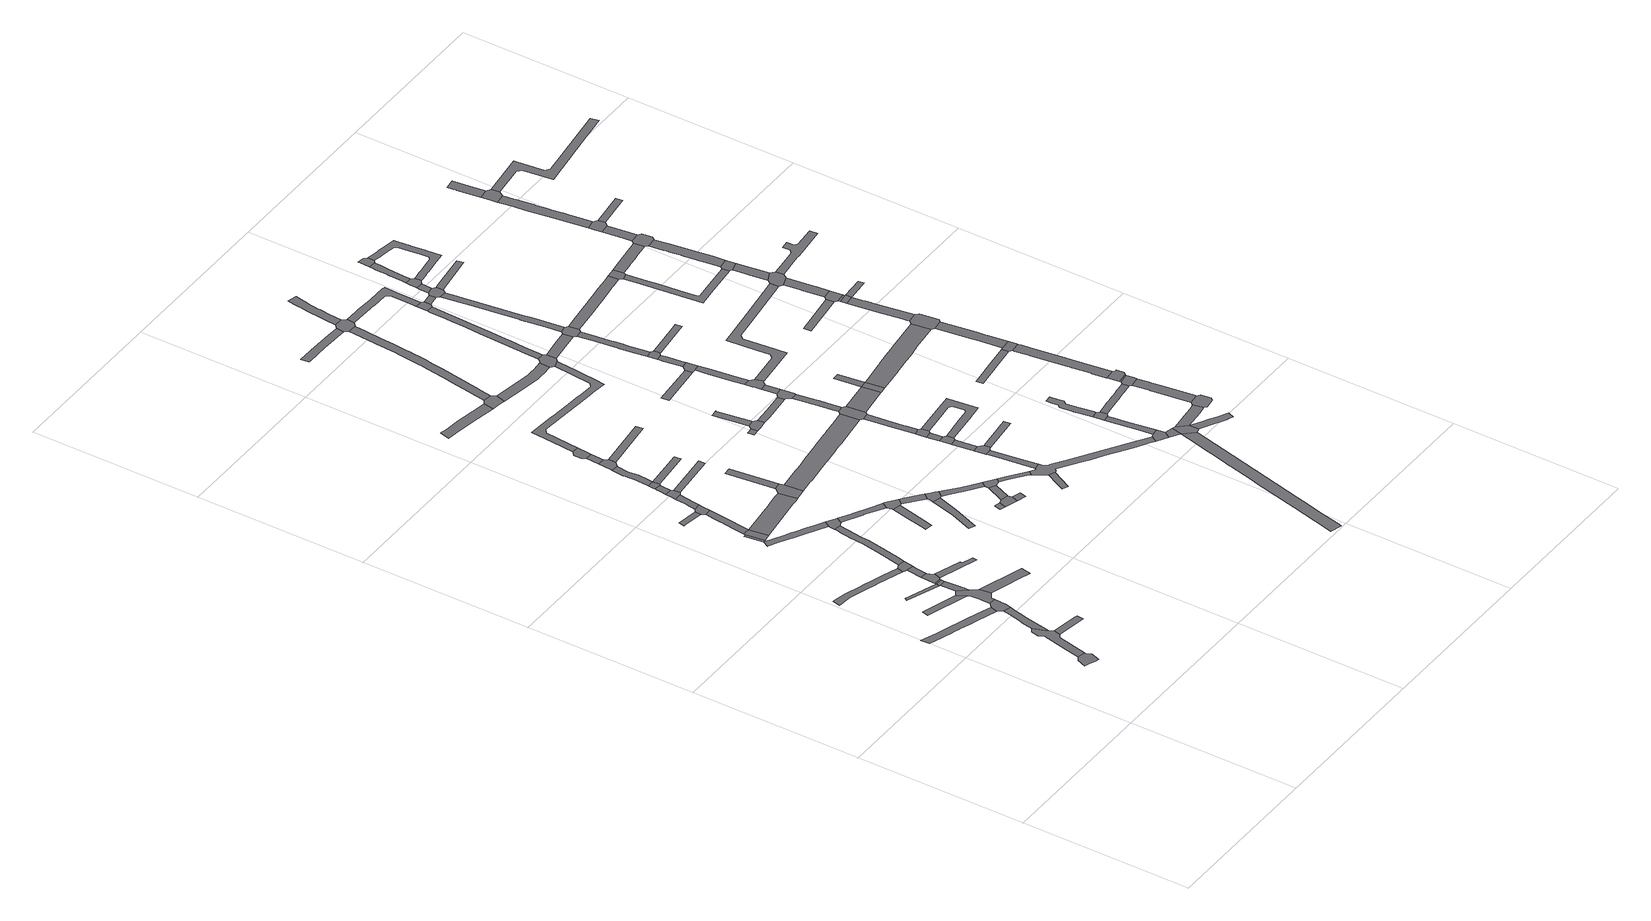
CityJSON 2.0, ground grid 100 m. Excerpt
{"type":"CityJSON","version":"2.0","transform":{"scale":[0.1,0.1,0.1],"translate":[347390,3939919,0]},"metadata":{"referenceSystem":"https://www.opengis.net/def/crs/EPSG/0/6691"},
"CityObjects":{
"road1":{"type":"Road","geometry":[{"type":"MultiSurface","lod":"1","boundaries":[[[0,1,2,3,4,5,6,7,8,9]]]}]},
"road2":{"type":"Road","attributes":{"RoadStructureAttribute.sectionType":"1"},"geometry":[{"type":"MultiSurface","lod":"1","boundaries":[[[10,11,12,13,14,15,16,17,18,19,20,21,22,23,24,25,26,27,28,29]]]}]},
"road3":{"type":"Road","geometry":[{"type":"MultiSurface","lod":"1","boundaries":[[[30,31,32,33,34,35,36,37,3,2,38,39,40,41,42,43]]]}]},
"road4":{"type":"Road","attributes":{"RoadStructureAttribute.sectionType":"1"},"geometry":[{"type":"MultiSurface","lod":"1","boundaries":[[[44,45,46,32,31,47,48,49,50,51,52,53]]]}]},
"road5":{"type":"Road","attributes":{"RoadStructureAttribute.sectionType":"1"},"geometry":[{"type":"MultiSurface","lod":"1","boundaries":[[[54,55,56,57]]]}]},
"road6":{"type":"Road","attributes":{"RoadStructureAttribute.sectionType":"1"},"geometry":[{"type":"MultiSurface","lod":"1","boundaries":[[[58,59,60,30,43]]]}]},
"road7":{"type":"Road","attributes":{"RoadStructureAttribute.sectionType":"1"},"geometry":[{"type":"MultiSurface","lod":"1","boundaries":[[[61,62,63,64,65,66,67,68,69,70,71,72,73,74,75]]]}]},
"road8":{"type":"Road","geometry":[{"type":"MultiSurface","lod":"1","boundaries":[[[76,53,52,77,78,79,80,81,82,10,29]]]}]},
"road9":{"type":"Road","attributes":{"RoadStructureAttribute.sectionType":"1"},"geometry":[{"type":"MultiSurface","lod":"1","boundaries":[[[83,84,85,86]]]}]},
"road10":{"type":"Road","geometry":[{"type":"MultiSurface","lod":"1","boundaries":[[[87,88,57,56,89,90,91,82,81,92,93,94,95]]]}]},
"road11":{"type":"Road","attributes":{"RoadStructureAttribute.sectionType":"1"},"geometry":[{"type":"MultiSurface","lod":"1","boundaries":[[[96,97,98,99,100,101,102,87,95]]]}]},
"road12":{"type":"Road","geometry":[{"type":"MultiSurface","lod":"1","boundaries":[[[101,103,104,86,85,102]]]}]},
"road13":{"type":"Road","attributes":{"RoadStructureAttribute.sectionType":"1"},"geometry":[{"type":"MultiSurface","lod":"1","boundaries":[[[86,104,105,106]]]}]},
"road14":{"type":"Road","geometry":[{"type":"MultiSurface","lod":"1","boundaries":[[[107,108,109,110,106,105,111,112,113,114]]]}]},
"road15":{"type":"Road","attributes":{"RoadStructureAttribute.sectionType":"1"},"geometry":[{"type":"MultiSurface","lod":"1","boundaries":[[[115,116,107,114,117,118,119]]]}]},
"road16":{"type":"Road","geometry":[{"type":"MultiSurface","lod":"1","boundaries":[[[118,120,121,122,75,74,123,119]]]}]},
"road17":{"type":"Road","attributes":{"RoadStructureAttribute.sectionType":"1"},"geometry":[{"type":"MultiSurface","lod":"1","boundaries":[[[124,125,126,127]]]}]},
"road18":{"type":"Road","attributes":{"RoadStructureAttribute.sectionType":"1"},"geometry":[{"type":"MultiSurface","lod":"1","boundaries":[[[93,128,129,130,131,132,133,134,135,136,94]]]}]},
"road19":{"type":"Road","geometry":[{"type":"MultiSurface","lod":"1","boundaries":[[[137,124,127,138,139]]]}]},
"road20":{"type":"Road","attributes":{"RoadStructureAttribute.sectionType":"1"},"geometry":[{"type":"MultiSurface","lod":"1","boundaries":[[[111,140,141,142,143,112]]]}]},
"road21":{"type":"Road","attributes":{"RoadStructureAttribute.sectionType":"1"},"geometry":[{"type":"MultiSurface","lod":"1","boundaries":[[[144,145,146,147,148]]]}]},
"road22":{"type":"Road","attributes":{"RoadStructureAttribute.sectionType":"1"},"geometry":[{"type":"MultiSurface","lod":"1","boundaries":[[[139,149,150,151,152,153,154,155,156,157,158,159,137]]]}]},
"road23":{"type":"Road","attributes":{"RoadStructureAttribute.sectionType":"1"},"geometry":[{"type":"MultiSurface","lod":"1","boundaries":[[[160,161,162,163,164,165,166,167,168,169,170,171,172,173,126,174]]]}]},
"road24":{"type":"Road","attributes":{"RoadStructureAttribute.sectionType":"1"},"geometry":[{"type":"MultiSurface","lod":"1","boundaries":[[[121,175,176,177,178,179,180,181,182,183,184,185,186,187,188,189,190,191,122]]]}]},
"road25":{"type":"Road","geometry":[{"type":"MultiSurface","lod":"1","boundaries":[[[192,144,148,153,152,193,194]]]}]},
"road26":{"type":"Road","attributes":{"RoadStructureAttribute.sectionType":"1"},"geometry":[{"type":"MultiSurface","lod":"1","boundaries":[[[195,196,197,198,199,200,201,202,203,192,194]]]}]},
"road27":{"type":"Road","attributes":{"RoadStructureAttribute.sectionType":"1"},"geometry":[{"type":"MultiSurface","lod":"1","boundaries":[[[138,204,205,206,207,208,209,210,211,212,213,139]]]}]},
"road28":{"type":"Road","geometry":[{"type":"MultiSurface","lod":"1","boundaries":[[[168,167,183,182,214,215]]]}]},
"road29":{"type":"Road","geometry":[{"type":"MultiSurface","lod":"1","boundaries":[[[216,217,199,198,218,219,220]]]}]},
"road30":{"type":"Road","attributes":{"RoadStructureAttribute.sectionType":"1"},"geometry":[{"type":"MultiSurface","lod":"1","boundaries":[[[221,222,223,224,216,220,225,226]]]}]},
"road31":{"type":"Road","geometry":[{"type":"MultiSurface","lod":"1","boundaries":[[[227,228,229,230,231,221,226]]]}]},
"road32":{"type":"Road","attributes":{"RoadStructureAttribute.sectionType":"1"},"geometry":[{"type":"MultiSurface","lod":"1","boundaries":[[[228,232,233,234,235,236,237,238,239,240,241,242,243,229]]]}]},
"road33":{"type":"Road","attributes":{"RoadStructureAttribute.sectionType":"1"},"geometry":[{"type":"MultiSurface","lod":"1","boundaries":[[[214,244,245,246,247,248,249,250,251,215]]]}]},
"road34":{"type":"Road","geometry":[{"type":"MultiSurface","lod":"1","boundaries":[[[252,253,238,237,254,255,256]]]}]},
"road35":{"type":"Road","attributes":{"RoadStructureAttribute.sectionType":"1"},"geometry":[{"type":"MultiSurface","lod":"1","boundaries":[[[257,258,259,260,261,262,263]]]}]},
"road36":{"type":"Road","attributes":{"RoadStructureAttribute.sectionType":"1"},"geometry":[{"type":"MultiSurface","lod":"1","boundaries":[[[264,265,219,218]]]}]},
"road37":{"type":"Road","attributes":{"RoadStructureAttribute.sectionType":"1"},"geometry":[{"type":"MultiSurface","lod":"1","boundaries":[[[266,252,256,267]]]}]},
"road38":{"type":"Road","attributes":{"RoadStructureAttribute.sectionType":"1"},"geometry":[{"type":"MultiSurface","lod":"1","boundaries":[[[268,269,270,271,228,227]]]}]},
"road39":{"type":"Road","geometry":[{"type":"MultiSurface","lod":"1","boundaries":[[[272,207,206,273,274,275,276,277]]]}]},
"road40":{"type":"Road","geometry":[{"type":"MultiSurface","lod":"1","boundaries":[[[278,279,266,267,280,281,282,283]]]}]},
"road41":{"type":"Road","attributes":{"RoadStructureAttribute.sectionType":"1"},"geometry":[{"type":"MultiSurface","lod":"1","boundaries":[[[284,285,286,272,277]]]}]},
"road42":{"type":"Road","geometry":[{"type":"MultiSurface","lod":"1","boundaries":[[[287,288,247,246,289,290,257,263,291]]]}]},
"road43":{"type":"Road","attributes":{"RoadStructureAttribute.sectionType":"1"},"geometry":[{"type":"MultiSurface","lod":"1","boundaries":[[[292,293,294,295,296,297]]]}]},
"road44":{"type":"Road","attributes":{"RoadStructureAttribute.sectionType":"1"},"geometry":[{"type":"MultiSurface","lod":"1","boundaries":[[[298,299,300,301,302,303,304,305,306,307,308,309,310]]]}]},
"road45":{"type":"Road","attributes":{"RoadStructureAttribute.sectionType":"1"},"geometry":[{"type":"MultiSurface","lod":"1","boundaries":[[[311,312,313,287,291,314]]]}]},
"road46":{"type":"Road","attributes":{"RoadStructureAttribute.sectionType":"1"},"geometry":[{"type":"MultiSurface","lod":"1","boundaries":[[[315,316,255,254]]]}]},
"road47":{"type":"Road","geometry":[{"type":"MultiSurface","lod":"1","boundaries":[[[317,318,292,297,319,320,321,322,311,314]]]}]},
"road48":{"type":"Road","attributes":{"RoadStructureAttribute.sectionType":"1"},"geometry":[{"type":"MultiSurface","lod":"1","boundaries":[[[323,324,325,326]]]}]},
"road49":{"type":"Road","geometry":[{"type":"MultiSurface","lod":"1","boundaries":[[[327,326,325,328,329,330]]]}]},
"road50":{"type":"Road","attributes":{"RoadStructureAttribute.sectionType":"1"},"geometry":[{"type":"MultiSurface","lod":"1","boundaries":[[[319,331,332,333,334,335,336,337,320]]]}]},
"road51":{"type":"Road","attributes":{"RoadStructureAttribute.sectionType":"1"},"geometry":[{"type":"MultiSurface","lod":"1","boundaries":[[[328,338,339,329]]]}]},
"road52":{"type":"Road","attributes":{"RoadStructureAttribute.sectionType":"1"},"geometry":[{"type":"MultiSurface","lod":"1","boundaries":[[[340,341,327,330]]]}]},
"road53":{"type":"Road","geometry":[{"type":"MultiSurface","lod":"1","boundaries":[[[342,343,344,345,346,302,301]]]}]},
"road54":{"type":"Road","geometry":[{"type":"MultiSurface","lod":"1","boundaries":[[[347,348,334,333,341,340]]]}]},
"road55":{"type":"Road","attributes":{"RoadStructureAttribute.sectionType":"1"},"geometry":[{"type":"MultiSurface","lod":"1","boundaries":[[[349,350,351,352,353,354,355,356,357,358,359,360,361,362,363,364,365,366,367,368,369,370,371,372,373,276,275]]]}]},
"road56":{"type":"Road","attributes":{"RoadStructureAttribute.sectionType":"1"},"geometry":[{"type":"MultiSurface","lod":"1","boundaries":[[[282,374,375,376,377,378,379,380,381,382,383,384,385,386,387,388,389,390,391,392,393,394,395,396,397,398,399,400,401,402,403,404,405,406,283]]]}]},
"road57":{"type":"Road","attributes":{"RoadStructureAttribute.sectionType":"1"},"geometry":[{"type":"MultiSurface","lod":"1","boundaries":[[[407,408,409,410]]]}]},
"road58":{"type":"Road","attributes":{"RoadStructureAttribute.sectionType":"1"},"geometry":[{"type":"MultiSurface","lod":"1","boundaries":[[[411,412,348,347,413,414,415,416]]]}]},
"road59":{"type":"Road","geometry":[{"type":"MultiSurface","lod":"1","boundaries":[[[417,418,419,420,421,422]]]}]},
"road60":{"type":"Road","geometry":[{"type":"MultiSurface","lod":"1","boundaries":[[[409,423,424,425,426,427,410]]]}]},
"road61":{"type":"Road","attributes":{"RoadStructureAttribute.sectionType":"1"},"geometry":[{"type":"MultiSurface","lod":"1","boundaries":[[[428,429,430,431,432,433,434,435,436,437,344,343,438,439,440,441,442,443,444,445,446,447,448,449]]]}]},
"road62":{"type":"Road","attributes":{"RoadStructureAttribute.sectionType":"1"},"geometry":[{"type":"MultiSurface","lod":"1","boundaries":[[[450,451,452,453,454,455,456,457,458,459,460,461,462,463,464,465,466,467,346,345,468,469,470,471,472,473,474,475,476,477,478,479,480,481,482,483,484,485,486]]]}]},
"road63":{"type":"Road","attributes":{"RoadStructureAttribute.sectionType":"1"},"geometry":[{"type":"MultiSurface","lod":"1","boundaries":[[[487,488,489,490,427,426]]]}]},
"road64":{"type":"Road","attributes":{"RoadStructureAttribute.sectionType":"1"},"geometry":[{"type":"MultiSurface","lod":"1","boundaries":[[[491,492,493,494,495,496,497,498,499,500]]]}]},
"road65":{"type":"Road","attributes":{"RoadStructureAttribute.sectionType":"1"},"geometry":[{"type":"MultiSurface","lod":"1","boundaries":[[[501,502,503,504,505,506,507,508,509,510]]]}]},
"road66":{"type":"Road","geometry":[{"type":"MultiSurface","lod":"1","boundaries":[[[511,506,505,512,513,514,515]]]}]},
"road67":{"type":"Road","attributes":{"RoadStructureAttribute.sectionType":"1"},"geometry":[{"type":"MultiSurface","lod":"1","boundaries":[[[516,517,518,511,515,519,520,521,522,523]]]}]},
"road68":{"type":"Road","attributes":{"RoadStructureAttribute.sectionType":"1"},"geometry":[{"type":"MultiSurface","lod":"1","boundaries":[[[424,524,525,526,527,425]]]}]},
"road69":{"type":"Road","geometry":[{"type":"MultiSurface","lod":"1","boundaries":[[[522,528,529,530,531,532,533,534,535,523]]]}]},
"road70":{"type":"Road","attributes":{"RoadStructureAttribute.sectionType":"1"},"geometry":[{"type":"MultiSurface","lod":"1","boundaries":[[[536,537,532,531]]]}]},
"road71":{"type":"Road","geometry":[{"type":"MultiSurface","lod":"1","boundaries":[[[538,539,537,536,540,541,542,543]]]}]},
"road72":{"type":"Road","attributes":{"RoadStructureAttribute.sectionType":"1"},"geometry":[{"type":"MultiSurface","lod":"1","boundaries":[[[544,545,546,547,548,549,550,551,552,553,554,538,543]]]}]},
"road73":{"type":"Road","attributes":{"RoadStructureAttribute.sectionType":"1"},"geometry":[{"type":"MultiSurface","lod":"1","boundaries":[[[555,556,557,558]]]}]},
"road74":{"type":"Road","geometry":[{"type":"MultiSurface","lod":"1","boundaries":[[[499,486,485,559,560,561,562,500]]]}]},
"road75":{"type":"Road","geometry":[{"type":"MultiSurface","lod":"1","boundaries":[[[448,391,390,563,564,565,566,567,568,449]]]}]},
"road76":{"type":"Road","attributes":{"RoadStructureAttribute.sectionType":"1"},"geometry":[{"type":"MultiSurface","lod":"1","boundaries":[[[417,422,569,570,571,572,573,574,575,576,577,578,579,580,581,582,583,584,585,586,587,510,509,588,411,416]]]}]},
"road77":{"type":"Road","geometry":[{"type":"MultiSurface","lod":"1","boundaries":[[[359,358,549,548,589,590,591,592]]]}]},
"road78":{"type":"Road","attributes":{"RoadStructureAttribute.sectionType":"1"},"geometry":[{"type":"MultiSurface","lod":"1","boundaries":[[[593,594,595,596,597,592,591,598,599,600,601,602]]]}]},
"road79":{"type":"Road","attributes":{"RoadStructureAttribute.sectionType":"1"},"geometry":[{"type":"MultiSurface","lod":"1","boundaries":[[[513,603,604,605,606,514]]]}]},
"road80":{"type":"Road","attributes":{"RoadStructureAttribute.sectionType":"1"},"geometry":[{"type":"MultiSurface","lod":"1","boundaries":[[[607,608,609,610,611,612,613,614,615,616,617,618,619,620,621,622,623,624,625,626,627,628,629]]]}]},
"road81":{"type":"Road","geometry":[{"type":"MultiSurface","lod":"1","boundaries":[[[601,630,631,632,633,526,525,634,602]]]}]},
"road82":{"type":"Road","attributes":{"RoadStructureAttribute.sectionType":"1"},"geometry":[{"type":"MultiSurface","lod":"1","boundaries":[[[635,636,637,638,639,640,641,642,643,562,561,644,645,646,647,648,649,650,651,652,653]]]}]},
"road83":{"type":"Road","attributes":{"RoadStructureAttribute.sectionType":"1"},"geometry":[{"type":"MultiSurface","lod":"1","boundaries":[[[654,655,633,632,656]]]}]},
"road84":{"type":"Road","attributes":{"RoadStructureAttribute.sectionType":"1"},"geometry":[{"type":"MultiSurface","lod":"1","boundaries":[[[657,658,659,660,661,542,541,662,663,664,665,666,667,529,528]]]}]},
"road85":{"type":"Road","geometry":[{"type":"MultiSurface","lod":"1","boundaries":[[[668,669,670,671,672,673,674,654,656]]]}]},
"road86":{"type":"Road","attributes":{"RoadStructureAttribute.sectionType":"1"},"geometry":[{"type":"MultiSurface","lod":"1","boundaries":[[[565,675,676,677,678,679,680,681,682,683,684,685,686,687,688,689,690,691,692,693,566]]]}]},
"road87":{"type":"Road","attributes":{"RoadStructureAttribute.sectionType":"1"},"geometry":[{"type":"MultiSurface","lod":"1","boundaries":[[[694,695,696,697,698,699,672,671,700,701,702,703]]]}]},
"road88":{"type":"Road","attributes":{"RoadStructureAttribute.sectionType":"1"},"geometry":[{"type":"MultiSurface","lod":"1","boundaries":[[[704,705,564,563,706,707,708]]]}]},
"road89":{"type":"Road","attributes":{"RoadStructureAttribute.sectionType":"1"},"geometry":[{"type":"MultiSurface","lod":"1","boundaries":[[[709,710,711,712,590,589]]]}]},
"road90":{"type":"Road","geometry":[{"type":"MultiSurface","lod":"1","boundaries":[[[713,558,557,694,703,714,715]]]}]},
"road91":{"type":"Road","attributes":{"RoadStructureAttribute.sectionType":"1"},"geometry":[{"type":"MultiSurface","lod":"1","boundaries":[[[559,716,717,718,719,720,721,722,723,724,725,726,727,728,729,730,731,732,733,734,560]]]}]},
"road92":{"type":"Road","attributes":{"RoadStructureAttribute.sectionType":"1"},"geometry":[{"type":"MultiSurface","lod":"1","boundaries":[[[735,736,737,738,739,740,741,742,713,715]]]}]},
"road93":{"type":"Road","geometry":[{"type":"MultiSurface","lod":"1","boundaries":[[[738,743,744,745,746,747,739]]]}]},
"road94":{"type":"Road","attributes":{"RoadStructureAttribute.sectionType":"1"},"geometry":[{"type":"MultiSurface","lod":"1","boundaries":[[[748,749,750,751,752,753,747,746,754,755,756,757,758,759,760,761,762]]]}]},
"road95":{"type":"Road","geometry":[{"type":"MultiSurface","lod":"1","boundaries":[[[711,710,763,764]]]}]},
"road96":{"type":"Road","geometry":[{"type":"MultiSurface","lod":"1","boundaries":[[[724,723,683,682,765,766]]]}]},
"road97":{"type":"Road","geometry":[{"type":"MultiSurface","lod":"1","boundaries":[[[707,748,762,767,768,769,770,771,708]]]}]},
"road98":{"type":"Road","attributes":{"RoadStructureAttribute.sectionType":"1"},"geometry":[{"type":"MultiSurface","lod":"1","boundaries":[[[772,773,774,775,776,582,581]]]}]},
"road99":{"type":"Road","attributes":{"RoadStructureAttribute.sectionType":"1"},"geometry":[{"type":"MultiSurface","lod":"1","boundaries":[[[764,777,778,711]]]}]},
"road100":{"type":"Road","geometry":[{"type":"MultiSurface","lod":"1","boundaries":[[[779,773,772,780,613]]]}]},
"road101":{"type":"Road","attributes":{"RoadStructureAttribute.sectionType":"1"},"geometry":[{"type":"MultiSurface","lod":"1","boundaries":[[[781,776,775,782,783,784,785,786]]]}]},
"road102":{"type":"Road","attributes":{"RoadStructureAttribute.sectionType":"1"},"geometry":[{"type":"MultiSurface","lod":"1","boundaries":[[[765,787,788,789,766]]]}]},
"road103":{"type":"Road","attributes":{"RoadStructureAttribute.sectionType":"1"},"geometry":[{"type":"MultiSurface","lod":"1","boundaries":[[[790,791,792,793,794,795,796,797,770,769,798,799,800,801,802,803,804,805,806,807]]]}]},
"road104":{"type":"Road","geometry":[{"type":"MultiSurface","lod":"1","boundaries":[[[808,786,785,809,810,811,812]]]}]},
"road105":{"type":"Road","attributes":{"RoadStructureAttribute.sectionType":"1"},"geometry":[{"type":"MultiSurface","lod":"1","boundaries":[[[813,814,815,816,817,745,744]]]}]},
"road106":{"type":"Road","geometry":[{"type":"MultiSurface","lod":"1","boundaries":[[[818,779,613,612,819,820]]]}]},
"road107":{"type":"Road","attributes":{"RoadStructureAttribute.sectionType":"1"},"geometry":[{"type":"MultiSurface","lod":"1","boundaries":[[[811,821,822,823,824,825,826,827,828,829,830,831,832,833,834,835,836,837,812]]]}]},
"road108":{"type":"Road","geometry":[{"type":"MultiSurface","lod":"1","boundaries":[[[788,787,807,806,838,839,840,841]]]}]},
"road109":{"type":"Road","attributes":{"RoadStructureAttribute.sectionType":"1"},"geometry":[{"type":"MultiSurface","lod":"1","boundaries":[[[842,841,840,843,844,845]]]}]},
"road110":{"type":"Road","geometry":[{"type":"MultiSurface","lod":"1","boundaries":[[[844,846,847,848,849,850,851,852,853,845]]]}]},
"road111":{"type":"Road","attributes":{"RoadStructureAttribute.sectionType":"1"},"geometry":[{"type":"MultiSurface","lod":"1","boundaries":[[[854,855,856,857,858,859,860,818,820]]]}]},
"road112":{"type":"Road","attributes":{"RoadStructureAttribute.sectionType":"1"},"geometry":[{"type":"MultiSurface","lod":"1","boundaries":[[[819,861,862,863,864,865,866,867,868,869,820]]]}]},
"road113":{"type":"Road","attributes":{"RoadStructureAttribute.sectionType":"1"},"geometry":[{"type":"MultiSurface","lod":"1","boundaries":[[[850,870,871,872,873,874,875,876,877,878,879,880,881,882,883,884,851]]]}]},
"road114":{"type":"Road","attributes":{"RoadStructureAttribute.sectionType":"1"},"geometry":[{"type":"MultiSurface","lod":"1","boundaries":[[[885,886,887,888,889,890,891,892,893,810,809,894,895,896,897,898,899,900,901,902,903,904]]]}]},
"road115":{"type":"Road","attributes":{"RoadStructureAttribute.sectionType":"1"},"geometry":[{"type":"MultiSurface","lod":"1","boundaries":[[[767,905,906,907,908,909,910,911,912,913,914,915,916,917,768]]]}]},
"road116":{"type":"Road","geometry":[{"type":"MultiSurface","lod":"1","boundaries":[[[918,876,875,919,920,921,922]]]}]},
"road117":{"type":"Road","attributes":{"RoadStructureAttribute.sectionType":"1"},"geometry":[{"type":"MultiSurface","lod":"1","boundaries":[[[923,924,925,926,927,928,929,670,669,930,931,932,933,934,935,936]]]}]},
"road118":{"type":"Road","attributes":{"RoadStructureAttribute.sectionType":"1"},"geometry":[{"type":"MultiSurface","lod":"1","boundaries":[[[763,937,938,939,940,941,942,943,944,945,946,947,948,949,950,951,952,953,764]]]}]},
"road119":{"type":"Road","attributes":{"RoadStructureAttribute.sectionType":"1"},"geometry":[{"type":"MultiSurface","lod":"1","boundaries":[[[954,955,956,957,839,838]]]}]},
"road120":{"type":"Road","attributes":{"RoadStructureAttribute.sectionType":"1"},"geometry":[{"type":"MultiSurface","lod":"1","boundaries":[[[958,959,960,961,962,963,964]]]}]},
"road121":{"type":"Road","geometry":[{"type":"MultiSurface","lod":"1","boundaries":[[[965,966,967,968,969,858,857,970]]]}]},
"road122":{"type":"Road","attributes":{"RoadStructureAttribute.sectionType":"1"},"geometry":[{"type":"MultiSurface","lod":"1","boundaries":[[[971,972,973,974,975,976,977,978,979,980,981,982,983,984,985,986,987,988,989,848,847,990,991,992,993,994,995,996,997,998,999,1000,1001,1002,1003,1004,1005,1006,1007,1008,1009,1010,920,919]]]}]},
"road123":{"type":"Road","attributes":{"RoadStructureAttribute.sectionType":"1"},"geometry":[{"type":"MultiSurface","lod":"1","boundaries":[[[1011,1012,969,968,1013,1014,1015,1016,1017,1018]]]}]},
"road124":{"type":"Road","geometry":[{"type":"MultiSurface","lod":"1","boundaries":[[[1017,1019,1020,1021,904,903,1022,1018]]]}]},
"road125":{"type":"Road","attributes":{"RoadStructureAttribute.sectionType":"1"},"geometry":[{"type":"MultiSurface","lod":"1","boundaries":[[[1023,1024,1021,1020]]]}]},
"road126":{"type":"Road","geometry":[{"type":"MultiSurface","lod":"1","boundaries":[[[1025,1024,1023,1026,1027,1028,1029]]]}]},
"road127":{"type":"Road","attributes":{"RoadStructureAttribute.sectionType":"1"},"geometry":[{"type":"MultiSurface","lod":"1","boundaries":[[[1030,1031,1032,1033,1034,1035,1036,1037,1038,1039,1040,1025,1029,1041,1042,1043,1044,1045,1046,1047,1048]]]}]},
"road128":{"type":"Road","attributes":{"RoadStructureAttribute.sectionType":"1"},"geometry":[{"type":"MultiSurface","lod":"1","boundaries":[[[1049,1050,1051,1052]]]}]},
"road129":{"type":"Road","geometry":[{"type":"MultiSurface","lod":"1","boundaries":[[[1053,1054,1055,958,964,1030,1048]]]}]},
"road130":{"type":"Road","geometry":[{"type":"MultiSurface","lod":"1","boundaries":[[[912,911,1056,1057,1058,1059]]]}]},
"road131":{"type":"Road","attributes":{"RoadStructureAttribute.sectionType":"1"},"geometry":[{"type":"MultiSurface","lod":"1","boundaries":[[[1060,1061,1062,1055,1054,1063,1064,1065,1066,1067]]]}]},
"road132":{"type":"Road","geometry":[{"type":"MultiSurface","lod":"1","boundaries":[[[1068,1069,946,945,1067,1066,1070,1071]]]}]},
"road133":{"type":"Road","attributes":{"RoadStructureAttribute.sectionType":"1"},"geometry":[{"type":"MultiSurface","lod":"1","boundaries":[[[1072,1073,1074,1075,1076,1077,1078,1079,1080,1057,1056,1081,1082,1083,1084,1085]]]}]},
"road134":{"type":"Road","attributes":{"RoadStructureAttribute.sectionType":"1"},"geometry":[{"type":"MultiSurface","lod":"1","boundaries":[[[1068,1086,1087,1088,1089,1090,1091,1092,1093,1094,1095,1096,1097,1098,1099,1100,1069]]]}]},
"road135":{"type":"Road","geometry":[{"type":"MultiSurface","lod":"1","boundaries":[[[1101,1102,1103,1093,1092]]]}]},
"road136":{"type":"Road","attributes":{"RoadStructureAttribute.sectionType":"1"},"geometry":[{"type":"MultiSurface","lod":"1","boundaries":[[[1104,1105,1103,1102]]]}]},
"road137":{"type":"Road","geometry":[{"type":"MultiSurface","lod":"1","boundaries":[[[1106,1107,1108,1109,1052,1051,1105,1104]]]}]},
"road138":{"type":"Road","attributes":{"RoadStructureAttribute.sectionType":"1"},"geometry":[{"type":"MultiSurface","lod":"1","boundaries":[[[1058,1110,1111,1112,1113,1114,1115,1116,1117,1059]]]}]},
"road139":{"type":"Road","attributes":{"RoadStructureAttribute.sectionType":"1"},"geometry":[{"type":"MultiSurface","lod":"1","boundaries":[[[1107,1118,1119,1120,1121,1122,1123,1108]]]}]},
"road140":{"type":"Road","geometry":[{"type":"MultiSurface","lod":"1","boundaries":[[[1121,1120,1124,1125,1126,1127,923,936]]]}]},
"road141":{"type":"Road","attributes":{"RoadStructureAttribute.sectionType":"1"},"geometry":[{"type":"MultiSurface","lod":"1","boundaries":[[[1128,1129,1130,1127,1126,1131,1132,1133,1134]]]}]},
"road142":{"type":"Road","attributes":{"RoadStructureAttribute.sectionType":"1"},"geometry":[{"type":"MultiSurface","lod":"1","boundaries":[[[1135,1136,1101,1092]]]}]},
"road143":{"type":"Road","geometry":[{"type":"MultiSurface","lod":"1","boundaries":[[[1072,1085,1137,1134,1133,1138,1139]]]}]},
"road144":{"type":"Road","attributes":{"RoadStructureAttribute.sectionType":"1"},"geometry":[{"type":"MultiSurface","lod":"1","boundaries":[[[1138,1140,1141,1142,1143,1144,1145,1146,1147,1148,1149,1150,1151,1152,1153,1139]]]}]},
"road145":{"type":"Road","geometry":[{"type":"MultiSurface","lod":"1","boundaries":[[[1154,1116,1115,1144,1143,1155,1156,1157]]]}]},
"road146":{"type":"Road","attributes":{"RoadStructureAttribute.sectionType":"1"},"geometry":[{"type":"MultiSurface","lod":"1","boundaries":[[[1158,1159,1160,1154,1157]]]}]},
"road147":{"type":"Road","geometry":[{"type":"MultiSurface","lod":"1","boundaries":[[[1161,1159,1158,1162,1163,1164,1165]]]}]},
"road148":{"type":"Road","attributes":{"RoadStructureAttribute.sectionType":"1"},"geometry":[{"type":"MultiSurface","lod":"1","boundaries":[[[1166,1167,1168,1169,1170,1171,1172,1173,1174,1165,1164,1175,1176,1177,1178,1179,1180,1181,1182,1183,1184,1185,1186,1187,1188,1189]]]}]},
"road149":{"type":"Road","attributes":{"RoadStructureAttribute.sectionType":"1"},"geometry":[{"type":"MultiSurface","lod":"1","boundaries":[[[1190,1191,1192,1193,1194,1195,1196,1197,1198,1199,1200,1125,1124]]]}]},
"road150":{"type":"Road","geometry":[{"type":"MultiSurface","lod":"1","boundaries":[[[1201,1202,1203,1204,1205,1166,1189]]]}]},
"road151":{"type":"Road","attributes":{"RoadStructureAttribute.sectionType":"1"},"geometry":[{"type":"MultiSurface","lod":"1","boundaries":[[[1206,1207,1208,1204,1203,1209,1210,1211,1212,1213]]]}]},
"road152":{"type":"Road","geometry":[{"type":"MultiSurface","lod":"1","boundaries":[[[1214,1215,1163,1162]]]}]},
"road153":{"type":"Road","attributes":{"RoadStructureAttribute.sectionType":"1"},"geometry":[{"type":"MultiSurface","lod":"1","boundaries":[[[1201,1216,1217,1218,1219,1220,1221,1222,1223,1224,1225,1226,1227,1228,1202]]]}]}
},
"vertices":[
[381,482,0],[366,508,0],[368,516,0],[323,526,0],[299,512,0],[297,511,0],[278,458,0],[308,447,0],[339,436,0],[362,428,0],
[430,1125,0],[381,1141,0],[290,1172,0],[279,1176,0],[210,1199,0],[201,1202,0],[157,1216,0],[93,1236,0],[2,1271,0],[7,1220,0],[77,1194,0],[121,1180,0],[124,1180,0],[166,1166,0],[187,1160,0],[196,1156,0],[265,1133,0],[276,1130,0],[301,1121,0],[415,1082,0],
[439,748,0],[424,771,0],[394,854,0],[368,839,0],[360,793,0],[371,774,0],[375,767,0],[342,615,0],[385,591,0],[385,593,0],[387,601,0],[391,620,0],[407,693,0],[430,709,0],
[430,1013,0],[411,934,0],[407,920,0],[427,786,0],[434,819,0],[455,924,0],[463,959,0],[475,1010,0],[483,1042,0],[439,1053,0],
[208,1394,0],[197,1357,0],[443,1277,0],[415,1330,0],
[603,679,0],[609,719,0],[588,723,0],
[351,1731,0],[285,1753,0],[244,1767,0],[232,1770,0],[215,1776,0],[120,1808,0],[48,1820,0],[32,1822,0],[24,1777,0],[110,1769,0],[201,1739,0],[273,1715,0],[277,1714,0],[432,1661,0],[445,1699,0],
[425,1079,0],[492,1081,0],[493,1104,0],[494,1113,0],[495,1144,0],[495,1145,0],[454,1145,0],
[254,1532,0],[246,1515,0],[435,1442,0],[443,1462,0],
[448,1351,0],[434,1342,0],[452,1265,0],[454,1205,0],[454,1200,0],[495,1167,0],[531,1191,0],[520,1257,0],[491,1294,0],
[490,1315,0],[489,1327,0],[489,1331,0],[488,1354,0],[487,1370,0],[484,1441,0],[443,1439,0],
[483,1455,0],[483,1461,0],
[483,1472,0],[443,1473,0],
[446,1559,0],[445,1551,0],[445,1544,0],[443,1480,0],[494,1478,0],[508,1518,0],[497,1522,0],[487,1555,0],
[458,1648,0],[454,1628,0],[494,1621,0],[499,1643,0],[459,1651,0],
[504,1667,0],[511,1704,0],[472,1712,0],[450,1655,0],
[259,2500,0],[242,2498,0],[257,2390,0],[274,2393,0],
[601,1168,0],[662,1149,0],[673,1146,0],[741,1125,0],[746,1123,0],[775,1114,0],[786,1171,0],[787,1173,0],[768,1179,0],
[261,2512,0],[316,2398,0],[301,2508,0],
[723,1404,0],[727,1429,0],[660,1451,0],[662,1462,0],
[280,2820,0],[156,2837,0],[152,2803,0],[162,2802,0],[275,2784,0],
[322,2685,0],[324,2703,0],[327,2729,0],[331,2761,0],[290,2761,0],[284,2708,0],[278,2660,0],[278,2658,0],[277,2651,0],[276,2640,0],[267,2565,0],
[241,2353,0],[295,2327,0],[296,2326,0],[333,2304,0],[368,2284,0],[369,2283,0],[430,2250,0],[549,2186,0],[568,2220,0],[516,2249,0],[480,2270,0],[415,2305,0],[403,2311,0],[362,2333,0],[239,2354,0],
[522,1754,0],[539,1838,0],[543,1854,0],[557,1934,0],[560,1952,0],[563,1994,0],[568,2043,0],[582,2139,0],[543,2145,0],[541,2131,0],[534,2091,0],[530,2059,0],[528,2048,0],[523,1995,0],[520,1958,0],[513,1917,0],[500,1846,0],
[298,2831,0],[337,2816,0],[339,2833,0],
[341,2846,0],[341,2848,0],[344,2874,0],[355,2960,0],[314,2959,0],[310,2924,0],[307,2896,0],[304,2875,0],[300,2847,0],
[602,2438,0],[632,2440,0],[660,2445,0],[640,2553,0],[625,2551,0],[620,2551,0],[610,2549,0],[533,2538,0],[525,2537,0],[468,2530,0],
[608,2151,0],[627,2186,0],
[321,3025,0],[317,2989,0],[376,2972,0],[372,3010,0],[361,3020,0],
[329,3094,0],[327,3076,0],[327,3073,0],[325,3055,0],[368,3088,0],[369,3090,0],
[379,3098,0],[373,3139,0],[333,3136,0],[332,3130,0],[330,3103,0],
[375,3169,0],[380,3230,0],[375,3268,0],[374,3281,0],[374,3283,0],[381,3359,0],[341,3362,0],[334,3290,0],[334,3285,0],[338,3245,0],[339,3229,0],[336,3178,0],
[726,2091,0],[727,2090,0],[839,2023,0],[859,2062,0],[792,2096,0],[706,2142,0],[699,2146,0],[633,2183,0],
[348,3448,0],[342,3372,0],[407,3383,0],[410,3428,0],[389,3445,0],
[845,1988,0],[823,1886,0],[803,1792,0],[796,1759,0],[840,1753,0],[854,1813,0],[893,1978,0],
[649,2999,0],[646,3038,0],
[355,3527,0],[396,3524,0],
[415,3101,0],[613,3121,0],[608,3158,0],[608,3160,0],
[666,2585,0],[676,2448,0],[693,2451,0],[728,2456,0],[714,2563,0],[710,2591,0],
[340,3596,0],[340,3546,0],[397,3532,0],[398,3550,0],[404,3611,0],[363,3614,0],
[676,2872,0],[631,2867,0],[665,2590,0],
[931,2012,0],[871,2056,0],[847,1996,0],[846,1993,0],[907,1979,0],
[1010,1853,0],[968,1706,0],[920,1581,0],[957,1566,0],[1015,1718,0],[1056,1840,0],
[166,4195,0],[293,4177,0],[295,4177,0],[444,4151,0],[453,4211,0],[435,4214,0],[370,4225,0],[307,4236,0],[254,4245,0],[250,4246,0],[171,4255,0],[129,4262,0],[112,4205,0],
[1040,1925,0],[957,1992,0],[949,1998,0],[1013,1891,0],
[721,3421,0],[716,3465,0],
[1014,1880,0],[1014,1869,0],[1071,1845,0],[1098,1877,0],[1083,1890,0],[1067,1902,0],
[1152,1573,0],[1143,1534,0],[1175,1524,0],[1188,1566,0],
[1212,1575,0],[1251,1501,0],[1264,1541,0],[1256,1563,0],
[1106,1819,0],[1168,1773,0],[1259,1704,0],[1281,1734,0],[1264,1746,0],[1196,1794,0],[1188,1800,0],
[1304,1485,0],[1315,1525,0],
[1299,1662,0],[1260,1682,0],
[489,4144,0],[527,4137,0],[544,4195,0],[527,4219,0],[478,4228,0],
[1331,1665,0],[1347,1688,0],
[808,2466,0],[821,2467,0],[937,2482,0],[985,2488,0],[995,2489,0],[1041,2495,0],[1088,2502,0],[1131,2507,0],[1162,2511,0],[1383,2541,0],[1369,2651,0],[1302,2642,0],[1197,2628,0],[1192,2627,0],[1180,2626,0],[1087,2613,0],[1084,2613,0],[1076,2611,0],[981,2599,0],[972,2597,0],[947,2594,0],[924,2591,0],[916,2590,0],[868,2583,0],[850,2581,0],
[421,3813,0],[444,3833,0],[531,3825,0],[557,3823,0],[587,3820,0],[678,3812,0],[709,3809,0],[803,3801,0],[830,3799,0],[850,3797,0],[924,3790,0],[930,3852,0],[931,3860,0],[937,3925,0],[944,3993,0],[946,4009,0],[955,4095,0],[913,4079,0],[901,3968,0],[890,3854,0],[867,3836,0],[790,3842,0],[748,3846,0],[707,3850,0],[705,3850,0],[668,3853,0],[559,3863,0],[555,3863,0],[553,3863,0],[537,3865,0],[420,3875,0],[386,3878,0],[374,3741,0],
[980,2957,0],[983,2920,0],[1021,2924,0],[1017,2962,0],
[1490,1586,0],[1390,1657,0],[1375,1636,0],[1425,1601,0],[1464,1567,0],[1472,1560,0],
[1519,1485,0],[1505,1459,0],[1498,1444,0],[1458,1363,0],[1491,1350,0],[1556,1470,0],
[1047,2926,0],[1099,2932,0],[1095,2971,0],[1073,2989,0],[1033,2983,0],
[865,4158,0],[836,4156,0],[807,4156,0],[779,4158,0],[762,4159,0],[760,4159,0],[750,4160,0],[721,4164,0],[666,4174,0],[554,4193,0],[578,4128,0],[582,4127,0],[605,4123,0],[711,4105,0],[718,4104,0],[743,4100,0],[774,4097,0],[806,4096,0],[838,4096,0],[870,4098,0],[891,4100,0],[894,4161,0],
[577,4958,0],[576,4944,0],[566,4819,0],[564,4801,0],[561,4768,0],[556,4716,0],[549,4664,0],[549,4660,0],[545,4631,0],[543,4620,0],[542,4613,0],[534,4562,0],[525,4512,0],[520,4477,0],[514,4441,0],[496,4337,0],[488,4288,0],[484,4267,0],[538,4287,0],[544,4321,0],[583,4554,0],[592,4606,0],[598,4653,0],[599,4658,0],[605,4710,0],[608,4738,0],[611,4763,0],[612,4773,0],[612,4777,0],[613,4781,0],[616,4815,0],[619,4865,0],[627,4957,0],[633,5030,0],[634,5050,0],[640,5115,0],[587,5115,0],
[1044,3191,0],[1043,3194,0],[1033,3193,0],[1005,3189,0],
[475,5188,0],[352,5192,0],[350,5193,0],[344,5193,0],[258,5196,0],[263,5146,0],[275,5146,0],[410,5145,0],[569,5139,0],[574,5184,0],
[1565,1591,0],[1557,1653,0],[1547,1721,0],[1546,1731,0],[1530,1847,0],[1489,1845,0],[1493,1829,0],[1503,1752,0],[1526,1572,0],[1566,1581,0],
[1482,1914,0],[1538,1856,0],[1549,1858,0],[1545,1895,0],[1521,1918,0],
[1468,2010,0],[1479,1933,0],[1481,1920,0],[1520,1922,0],[1514,1966,0],[1514,1970,0],[1504,2044,0],[1464,2039,0],
[1150,2937,0],[1317,2955,0],[1313,2994,0],[1190,2981,0],
[1514,2057,0],[1509,2098,0],[1501,2104,0],[1495,2108,0],[1455,2103,0],[1457,2092,0],[1458,2084,0],[1458,2082,0],
[1485,2183,0],[1445,2178,0],
[1437,2238,0],[1441,2213,0],[1495,2196,0],[1497,2196,0],[1488,2239,0],[1476,2248,0],
[1466,2318,0],[1466,2319,0],[1465,2331,0],[1457,2397,0],[1439,2534,0],[1399,2527,0],[1410,2441,0],[1416,2394,0],[1422,2348,0],[1426,2326,0],[1425,2325,0],
[985,3485,0],[990,3440,0],[1251,3467,0],[1246,3511,0],
[662,5135,0],[666,5180,0],[647,5203,0],[597,5204,0],
[970,4112,0],[970,4170,0],[958,4185,0],[918,4187,0],[918,4184,0],[898,4161,0],
[1569,1472,0],[1579,1487,0],[1640,1445,0],[1649,1439,0],[1709,1399,0],[1740,1378,0],[1809,1336,0],[1907,1272,0],[1959,1241,0],[2006,1212,0],[2038,1193,0],[2039,1193,0],[2051,1185,0],[2072,1220,0],[2009,1260,0],[1669,1480,0],[1602,1523,0],[1583,1535,0],[1570,1554,0],[1521,1564,0],
[1452,2550,0],[1439,2660,0],[1422,2673,0],[1382,2668,0],
[1350,2896,0],[1356,2854,0],[1361,2819,0],[1363,2804,0],[1377,2702,0],[1414,2731,0],[1404,2803,0],[1402,2818,0],[1386,2928,0],[1346,2928,0],
[1692,1874,0],[1775,1883,0],[1771,1922,0],[1594,1901,0],
[1977,29,0],[2010,166,0],[2030,247,0],[2050,327,0],[2183,866,0],[2229,1050,0],[2173,1111,0],[2162,1066,0],[2160,1059,0],[2139,973,0],[2128,930,0],[2115,876,0],[2102,826,0],[2101,821,0],[2085,757,0],[2085,756,0],[2047,603,0],[2034,552,0],[1970,294,0],[1952,221,0],[1909,43,0],[1905,29,0],[1973,9,0],
[1385,2941,0],[1378,2995,0],[1375,3017,0],[1335,3012,0],[1328,2956,0],
[634,5516,0],[626,5475,0],[621,5441,0],[621,5433,0],[614,5390,0],[608,5346,0],[607,5330,0],[604,5303,0],[601,5264,0],[653,5279,0],[655,5299,0],[655,5309,0],[659,5341,0],[658,5347,0],[664,5383,0],[666,5403,0],[670,5425,0],[678,5466,0],[685,5502,0],
[1324,3098,0],[1328,3067,0],[1365,3103,0],
[1688,2079,0],[1793,2092,0],[1778,2234,0],[1774,2270,0],[1717,2264,0],[1668,2215,0],[1715,2221,0],[1733,2206,0],[1742,2139,0],[1731,2127,0],[1653,2117,0],
[1382,3125,0],[1389,3125,0],[1375,3174,0],[1353,3192,0],[1312,3192,0],[1318,3148,0],[1319,3139,0],
[962,4266,0],[962,4275,0],[968,4387,0],[968,4393,0],[969,4423,0],[974,4530,0],[985,4777,0],[988,4875,0],[948,4876,0],[948,4866,0],[947,4860,0],[944,4775,0],[944,4760,0],[942,4727,0],[939,4637,0],[935,4549,0],[927,4389,0],[927,4388,0],[921,4268,0],
[1274,3469,0],[1282,3408,0],[1284,3397,0],[1284,3392,0],[1285,3389,0],[1303,3255,0],[1342,3272,0],[1324,3402,0],[1324,3403,0],[1313,3475,0],
[1069,4184,0],[1068,4184,0],[1076,4127,0],[1170,4140,0],[1162,4198,0],
[1606,2571,0],[1634,2575,0],[1619,2684,0],[1572,2678,0],
[1265,3535,0],[1306,3524,0],[1304,3541,0],
[713,5133,0],[809,5130,0],[817,5130,0],[842,5129,0],[932,5125,0],[953,5104,0],[951,4988,0],[950,4947,0],[989,4946,0],[992,5065,0],[992,5073,0],[994,5166,0],[983,5168,0],[982,5169,0],[871,5172,0],[849,5173,0],[761,5177,0],[751,5177,0],[747,5177,0],
[1300,3565,0],[1300,3567,0],[1290,3649,0],[1284,3682,0],[1246,3678,0],[1247,3666,0],[1250,3643,0],[1263,3549,0],
[1292,3693,0],[1301,3694,0],[1296,3732,0],[1276,3742,0],[1238,3732,0],
[1186,4124,0],[1197,4040,0],[1200,4023,0],[1216,3899,0],[1217,3893,0],[1228,3808,0],[1276,3746,0],[1262,3846,0],[1260,3863,0],[1258,3882,0],[1257,3896,0],[1249,3945,0],[1246,3971,0],[1237,4044,0],[1226,4129,0],
[1675,2580,0],[1660,2690,0],
[1003,4893,0],[1003,4933,0],
[1238,4147,0],[1231,4206,0],[1214,4219,0],[1174,4210,0],[1163,4198,0],
[2115,1146,0],[2140,1186,0],[2134,1232,0],[2134,1233,0],[2094,1228,0],
[1640,2844,0],[1601,2841,0],
[2186,1172,0],[2137,1133,0],
[2086,1290,0],[2123,1304,0],[2108,1405,0],[2099,1469,0],[2095,1503,0],[2058,1498,0],
[1067,4901,0],[1064,4941,0],[1007,4933,0],
[1107,4716,0],[1109,4697,0],[1130,4542,0],[1143,4447,0],[1144,4442,0],[1147,4414,0],[1147,4412,0],[1162,4301,0],[1192,4386,0],[1188,4418,0],[1186,4429,0],[1183,4452,0],[1167,4567,0],[1149,4702,0],[1138,4788,0],[1133,4824,0],[1124,4885,0],[1084,4888,0],
[2056,1516,0],[2109,1517,0],[2105,1557,0],[2090,1569,0],[2048,1562,0],
[1346,3700,0],[1545,3724,0],[1540,3762,0],[1504,3758,0],[1333,3736,0],
[2207,1168,0],[2257,1059,0],[2256,1114,0],
[2088,1585,0],[2085,1606,0],[2080,1637,0],[2079,1649,0],[2076,1669,0],[2066,1738,0],[2079,1760,0],[2075,1793,0],[2070,1840,0],[2031,1835,0],[2034,1796,0],[2037,1767,0],[2022,1746,0],[2023,1729,0],[2030,1684,0],[2032,1669,0],[2037,1634,0],
[1138,4906,0],[1136,4948,0],[1118,4961,0],[1078,4955,0],
[1080,5009,0],[1121,5009,0],[1122,5025,0],[1081,5026,0],
[1136,5039,0],[1146,5040,0],[1140,5080,0],[1131,5088,0],[1126,5094,0],[1085,5095,0],[1083,5065,0],[1083,5061,0],
[2363,1125,0],[2371,1126,0],[2415,1134,0],[2421,1136,0],[2411,1195,0],[2372,1186,0],[2338,1183,0],
[2326,1022,0],[2383,992,0],[2406,980,0],[2407,979,0],[2436,966,0],[2452,1003,0],[2393,1036,0],[2357,1057,0],[2321,1077,0],
[1127,5120,0],[1132,5204,0],[1132,5210,0],[1134,5240,0],[1137,5291,0],[1138,5322,0],[1098,5324,0],[1097,5296,0],[1096,5292,0],[1094,5255,0],[1093,5223,0],[1092,5212,0],[1091,5198,0],[1091,5195,0],[1087,5122,0],
[2315,1584,0],[2302,1583,0],[2280,1580,0],[2251,1576,0],[2240,1575,0],[2204,1570,0],[2184,1567,0],[2158,1564,0],[2118,1559,0],[2144,1521,0],[2164,1524,0],[2191,1528,0],[2206,1530,0],[2243,1535,0],[2256,1536,0],[2287,1540,0],[2306,1543,0],[2320,1544,0],[2367,1551,0],[2362,1590,0],
[1393,4167,0],[1539,4187,0],[1554,4189,0],[1593,4194,0],[1620,4198,0],[1636,4200,0],[1702,4209,0],[1694,4268,0],[1650,4262,0],[1612,4257,0],[1585,4254,0],[1505,4243,0],[1308,4216,0],
[1099,5358,0],[1154,5334,0],[1155,5374,0],[1142,5389,0],[1101,5396,0],
[2091,3546,0],[1860,3513,0],[1716,3493,0],[1569,3473,0],[1587,3287,0],[1594,3221,0],[1575,3198,0],[1651,3156,0],[1644,3227,0],[1626,3409,0],[1644,3433,0],[1715,3443,0],[1854,3462,0],[2093,3496,0],
[1701,2584,0],[1828,2600,0],[1835,2601,0],[1859,2605,0],[1925,2614,0],[1968,2619,0],[2045,2630,0],[2051,2631,0],[2216,2652,0],[2198,2763,0],[2003,2736,0],[1961,2731,0],[1933,2727,0],[1847,2716,0],[1824,2713,0],[1816,2712,0],[1688,2694,0],
[1153,4908,0],[1388,4945,0],[1380,4983,0],[1163,4952,0],
[2268,2260,0],[2105,2239,0],[2043,2231,0],[2042,2231,0],[1975,2222,0],[1980,2183,0],[2273,2221,0],
[2496,1132,0],[2509,1148,0],[2501,1206,0],[2484,1219,0],[2424,1212,0],[2436,1122,0],
[1209,5325,0],[1229,5321,0],[1236,5320,0],[1238,5320,0],[1273,5314,0],[1301,5309,0],[1304,5306,0],[1314,5295,0],[1320,5231,0],[1323,5201,0],[1328,5162,0],[1332,5121,0],[1320,5105,0],[1317,5105,0],[1289,5101,0],[1221,5091,0],[1214,5090,0],[1196,5088,0],[1157,5082,0],[1154,5042,0],[1186,5046,0],[1219,5051,0],[1227,5052,0],[1294,5061,0],[1347,5068,0],[1351,5069,0],[1373,5071,0],[1378,5071,0],[1368,5161,0],[1368,5168,0],[1360,5238,0],[1358,5252,0],[1351,5327,0],[1349,5342,0],[1334,5345,0],[1328,5347,0],[1277,5355,0],[1244,5361,0],[1234,5362,0],[1213,5365,0],
[2393,1448,0],[2393,1444,0],[2482,1236,0],[2457,1418,0],[2451,1471,0],[2448,1487,0],[2440,1549,0],[2380,1541,0],
[2437,1570,0],[2432,1611,0],[2372,1604,0],[2376,1544,0],
[2431,1618,0],[2371,1611,0],
[2362,1680,0],[2447,1633,0],[2442,1678,0],[2434,1677,0],[2422,1688,0],
[2292,2209,0],[2293,2197,0],[2304,2123,0],[2306,2107,0],[2330,1912,0],[2334,1890,0],[2336,1876,0],[2336,1874,0],[2349,1774,0],[2350,1763,0],[2361,1685,0],[2420,1698,0],[2411,1769,0],[2390,1920,0],[2385,1957,0],[2381,1987,0],[2359,2152,0],[2354,2197,0],[2351,2214,0],
[1868,3198,0],[1873,3154,0],[2140,3191,0],[2134,3235,0],
[2349,2227,0],[2344,2266,0],[2284,2263,0],
[1716,4192,0],[1753,4202,0],[1760,4217,0],[1752,4276,0],
[2260,2444,0],[2263,2423,0],[2265,2410,0],[2329,2382,0],[2328,2388,0],[2320,2448,0],[2292,2647,0],[2233,2640,0],
[2274,2788,0],[2214,2780,0],[2305,2665,0],[2291,2775,0],
[2061,3818,0],[1889,3798,0],[1815,3789,0],[1803,3799,0],[1794,3876,0],[1789,3913,0],[1776,4020,0],[1766,4099,0],[1765,4108,0],[1724,4122,0],[1759,3834,0],[1770,3744,0],[1885,3756,0],[2066,3775,0],
[2273,2793,0],[2238,3016,0],[2236,3026,0],[2235,3032,0],[2231,3063,0],[2230,3066,0],[2221,3136,0],[2164,3128,0],[2174,3060,0],[2176,3049,0],[2179,3023,0],[2187,2964,0],[2208,2820,0],[2212,2796,0],[2212,2794,0],
[2219,3173,0],[2216,3173,0],[2159,3164,0],
[2214,3185,0],[2157,3177,0],
[2204,3259,0],[2204,3260,0],[2148,3252,0],[2135,3235,0],
[1820,4225,0],[1826,4226,0],[1880,4233,0],[1902,4236,0],[1905,4236,0],[2003,4250,0],[1993,4308,0],[1802,4283,0],
[2196,3339,0],[2194,3353,0],[2176,3505,0],[2118,3481,0],[2131,3383,0],[2132,3380,0],
[2194,3531,0],[2189,3576,0],[2164,3596,0],[2108,3570,0],
[2092,3691,0],[2093,3684,0],[2094,3676,0],[2152,3686,0],[2149,3704,0],[2139,3784,0],[2082,3767,0],
[2354,3148,0],[2351,3181,0],
[2076,3776,0],[2132,3841,0],[2071,3833,0],
[2122,3919,0],[2110,4011,0],[2089,4153,0],[2077,4239,0],[2019,4236,0],[2030,4151,0],[2032,4136,0],[2035,4112,0],[2042,4057,0],[2044,4037,0],[2050,4003,0],[2056,3950,0],[2056,3948,0],[2068,3858,0],
[2008,4327,0],[2092,4261,0],[2084,4321,0],[2066,4333,0],
[2043,4502,0],[1987,4495,0],[1999,4400,0],
[1981,4538,0],[2061,4526,0],[2057,4566,0],[2033,4584,0],[1976,4572,0],
[1906,5077,0],[1909,5055,0],[1918,4991,0],[1919,4982,0],[1922,4964,0],[1930,4900,0],[1932,4891,0],[1953,4738,0],[1960,4689,0],[2032,4589,0],[2019,4684,0],[2014,4722,0],[2011,4749,0],[2008,4773,0],[2004,4803,0],[2002,4815,0],[2000,4827,0],[1991,4900,0],[1991,4901,0],[1989,4913,0],[1975,5013,0],[1974,5017,0],[1969,5063,0],[1966,5085,0],
[2348,3549,0],[2366,3551,0],[2575,3574,0],[2570,3620,0],[2448,3609,0],[2428,3624,0],[2424,3664,0],[2379,3659,0],[2381,3614,0],[2364,3596,0],[2327,3591,0],
[1984,5114,0],[1978,5161,0],[1954,5177,0],[1894,5169,0],[1902,5111,0],
[1874,5322,0],[1876,5309,0],[1876,5304,0],[1942,5267,0],[1936,5311,0],[1933,5330,0],[1929,5366,0],[1869,5358,0],
[2265,4553,0],[2260,4593,0],
[2173,5137,0],[2198,5119,0],[2200,5117,0],[2222,4945,0],[2222,4944,0],[2571,4994,0],[2763,5021,0],[2751,5066,0],[2564,5041,0],[2286,5003,0],[2261,5023,0],[2246,5142,0],[2239,5197,0]
]}
